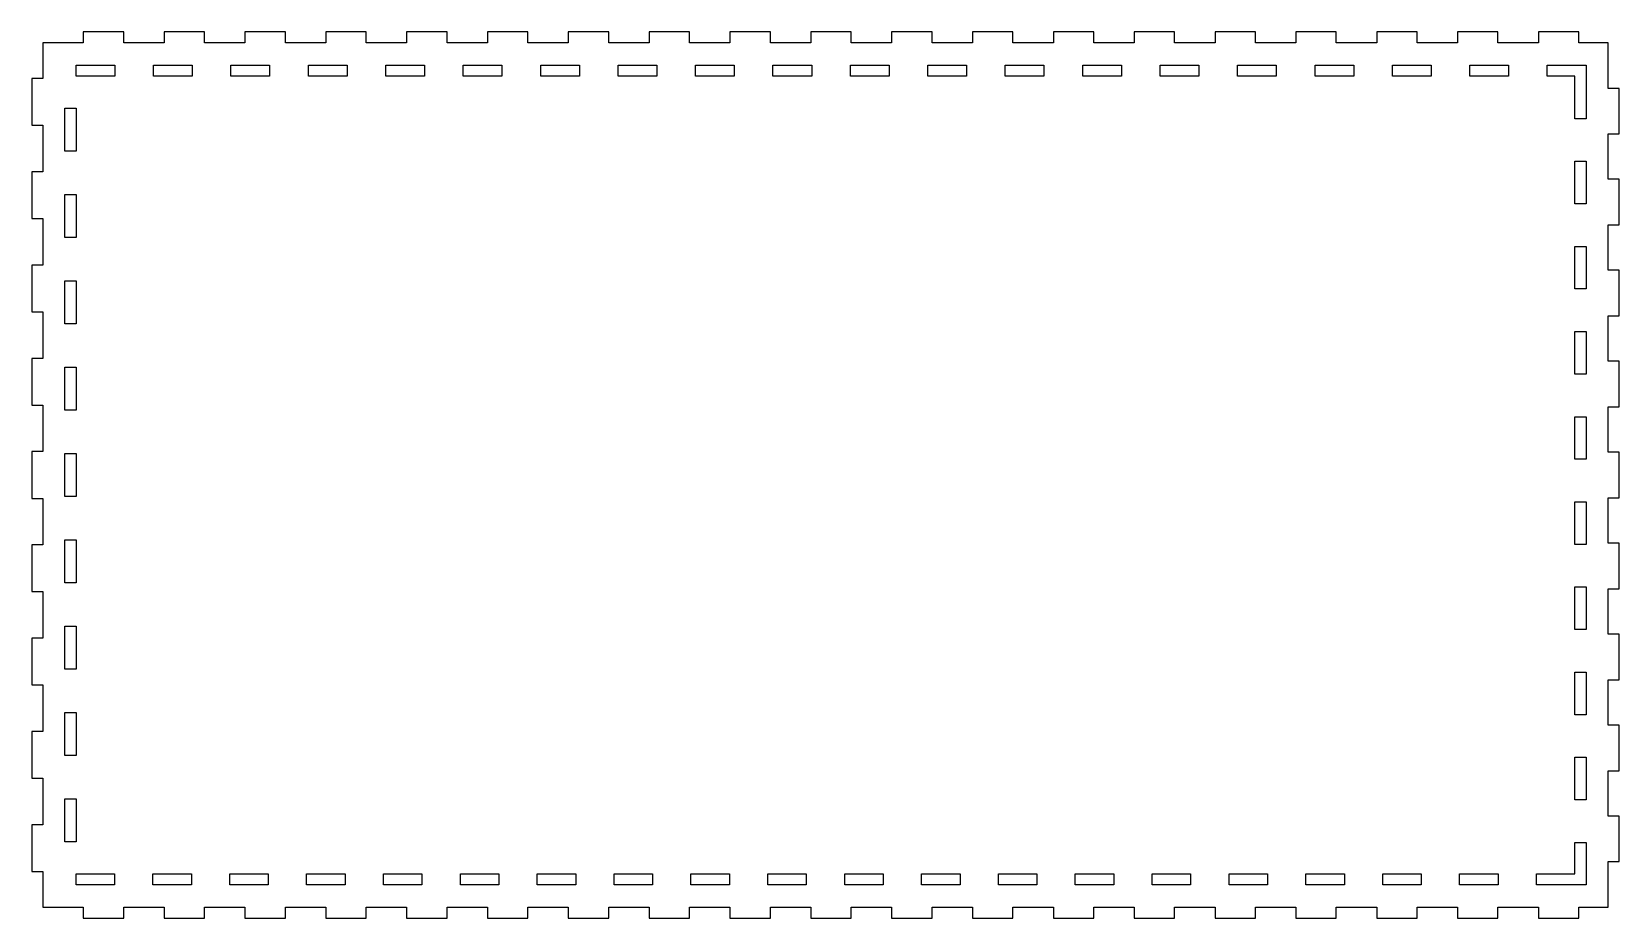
# Model space of a CAD drawing. Header units: millimetres. Extents: x -215 to 215, y -240 to 0.
import ezdxf

# ---------------------------------------------------------------- set-up
doc = ezdxf.new("R2010")
doc.units = ezdxf.units.MM
doc.layers.get('0').update_dxf_attribs({"linetype": 'CONTINUOUS'})

msp = doc.modelspace()

# ---------------------------------------------------------------- linework, layer by layer
for points in [[(-201.05, 0), (-201.05, -3), (-212, -3), (-212, -12.63), (-215, -12.63), (-215, -25.26), (-212, -25.26), (-212, -37.89), (-215, -37.89), (-215, -50.53), (-212, -50.53), (-212, -63.16), (-215, -63.16), (-215, -75.79), (-212, -75.79), (-212, -88.42), (-215, -88.42), (-215, -101.05), (-212, -101.05), (-212, -113.68), (-215, -113.68), (-215, -126.32), (-212, -126.32), (-212, -138.95), (-215, -138.95), (-215, -151.58), (-212, -151.58), (-212, -164.21), (-215, -164.21), (-215, -176.84), (-212, -176.84), (-212, -189.47), (-215, -189.47), (-215, -202.11), (-212, -202.11), (-212, -214.74), (-215, -214.74), (-215, -227.37), (-212, -227.37), (-212, -237), (-201.05, -237), (-201.05, -240), (-190.1, -240), (-190.1, -237), (-179.15, -237), (-179.15, -240), (-168.21, -240), (-168.21, -237), (-157.26, -237), (-157.26, -240), (-146.31, -240), (-146.31, -237), (-135.36, -237), (-135.36, -240), (-124.41, -240), (-124.41, -237), (-113.46, -237), (-113.46, -240), (-102.51, -240), (-102.51, -237), (-91.56, -237), (-91.56, -240), (-80.62, -240), (-80.62, -237), (-69.67, -237), (-69.67, -240), (-58.72, -240), (-58.72, -237), (-47.77, -237), (-47.77, -240), (-36.82, -240), (-36.82, -237), (-25.87, -237), (-25.87, -240), (-14.92, -240), (-14.92, -237), (-3.97, -237), (-3.97, -240), (6.97, -240), (6.97, -237), (17.92, -237), (17.92, -240), (28.87, -240), (28.87, -237), (39.82, -237), (39.82, -240), (50.77, -240), (50.77, -237), (61.72, -237), (61.72, -240), (72.67, -240), (72.67, -237), (83.62, -237), (83.62, -240), (94.56, -240), (94.56, -237), (105.51, -237), (105.51, -240), (116.46, -240), (116.46, -237), (127.41, -237), (127.41, -240), (138.36, -240), (138.36, -237), (149.31, -237), (149.31, -240), (160.26, -240), (160.26, -237), (171.21, -237), (171.21, -240), (182.15, -240), (182.15, -237), (193.1, -237), (193.1, -240), (204.05, -240), (204.05, -237), (212, -237), (212, -224.68), (215, -224.68), (215, -212.37), (212, -212.37), (212, -200.05), (215, -200.05), (215, -187.74), (212, -187.74), (212, -175.42), (215, -175.42), (215, -163.11), (212, -163.11), (212, -150.79), (215, -150.79), (215, -138.47), (212, -138.47), (212, -126.16), (215, -126.16), (215, -113.84), (212, -113.84), (212, -101.53), (215, -101.53), (215, -89.21), (212, -89.21), (212, -76.89), (215, -76.89), (215, -64.58), (212, -64.58), (212, -52.26), (215, -52.26), (215, -39.95), (212, -39.95), (212, -27.63), (215, -27.63), (215, -15.32), (212, -15.32), (212, -3), (204.05, -3), (204.05, 0), (193.1, 0), (193.1, -3), (182.15, -3), (182.15, 0), (171.21, 0), (171.21, -3), (160.26, -3), (160.26, 0), (149.31, 0), (149.31, -3), (138.36, -3), (138.36, 0), (127.41, 0), (127.41, -3), (116.46, -3), (116.46, 0), (105.51, 0), (105.51, -3), (94.56, -3), (94.56, 0), (83.62, 0), (83.62, -3), (72.67, -3), (72.67, 0), (61.72, 0), (61.72, -3), (50.77, -3), (50.77, 0), (39.82, 0), (39.82, -3), (28.87, -3), (28.87, 0), (17.92, 0), (17.92, -3), (6.97, -3), (6.97, 0), (-3.97, 0), (-3.97, -3), (-14.92, -3), (-14.92, 0), (-25.87, 0), (-25.87, -3), (-36.82, -3), (-36.82, 0), (-47.77, 0), (-47.77, -3), (-58.72, -3), (-58.72, 0), (-69.67, 0), (-69.67, -3), (-80.62, -3), (-80.62, 0), (-91.56, 0), (-91.56, -3), (-102.51, -3), (-102.51, 0), (-113.46, 0), (-113.46, -3), (-124.41, -3), (-124.41, 0), (-135.36, 0), (-135.36, -3), (-146.31, -3), (-146.31, 0), (-157.26, 0), (-157.26, -3), (-168.21, -3), (-168.21, 0), (-179.15, 0), (-179.15, -3), (-190.1, -3), (-190.1, 0)], [(-192.51, -12), (-203, -12), (-203, -9), (-192.51, -9)], [(-171.54, -12), (-182.03, -12), (-182.03, -9), (-171.54, -9)], [(-150.56, -12), (-161.05, -12), (-161.05, -9), (-150.56, -9)], [(-129.59, -12), (-140.08, -12), (-140.08, -9), (-129.59, -9)], [(-108.62, -12), (-119.1, -12), (-119.1, -9), (-108.62, -9)], [(-87.64, -12), (-98.13, -12), (-98.13, -9), (-87.64, -9)], [(-66.67, -12), (-77.15, -12), (-77.15, -9), (-66.67, -9)], [(-45.69, -9), (-45.69, -12), (-56.18, -12), (-56.18, -9)], [(-24.72, -9), (-24.72, -12), (-35.21, -12), (-35.21, -9)], [(-3.74, -12), (-14.23, -12), (-14.23, -9), (-3.74, -9)], [(17.23, -9), (17.23, -12), (6.74, -12), (6.74, -9)], [(38.21, -9), (38.21, -12), (27.72, -12), (27.72, -9)], [(59.18, -9), (59.18, -12), (48.69, -12), (48.69, -9)], [(80.15, -12), (69.67, -12), (69.67, -9), (80.15, -9)], [(101.13, -9), (101.13, -12), (90.64, -12), (90.64, -9)], [(122.1, -9), (122.1, -12), (111.62, -12), (111.62, -9)], [(143.08, -9), (143.08, -12), (132.59, -12), (132.59, -9)], [(164.05, -12), (153.56, -12), (153.56, -9), (164.05, -9)], [(185.03, -9), (185.03, -12), (174.54, -12), (174.54, -9)], [(203, -12), (195.51, -12), (195.51, -9), (206, -9), (206, -23.53), (203, -23.53)], [(-206, -32.37), (-206, -20.68), (-203, -20.68), (-203, -32.37)], [(203, -46.58), (203, -35.05), (206, -35.05), (206, -46.58)], [(-206, -44.05), (-203, -44.05), (-203, -55.74), (-206, -55.74)], [(203, -69.63), (203, -58.11), (206, -58.11), (206, -69.63)], [(-206, -67.42), (-203, -67.42), (-203, -79.11), (-206, -79.11)], [(203, -92.68), (203, -81.16), (206, -81.16), (206, -92.68)], [(-206, -90.79), (-203, -90.79), (-203, -102.47), (-206, -102.47)], [(206, -115.74), (203, -115.74), (203, -104.21), (206, -104.21)], [(-206, -125.84), (-206, -114.16), (-203, -114.16), (-203, -125.84)], [(206, -138.79), (203, -138.79), (203, -127.26), (206, -127.26)], [(-206, -137.53), (-203, -137.53), (-203, -149.21), (-206, -149.21)], [(206, -161.84), (203, -161.84), (203, -150.32), (206, -150.32)], [(-206, -172.58), (-206, -160.89), (-203, -160.89), (-203, -172.58)], [(203, -184.89), (203, -173.37), (206, -173.37), (206, -184.89)], [(-206, -195.95), (-206, -184.26), (-203, -184.26), (-203, -195.95)], [(206, -207.95), (203, -207.95), (203, -196.42), (206, -196.42)], [(-206, -219.32), (-206, -207.63), (-203, -207.63), (-203, -219.32)], [(192.59, -228), (203, -228), (203, -219.47), (206, -219.47), (206, -231), (192.59, -231)], [(-203, -231), (-203, -228), (-192.59, -228), (-192.59, -231)], [(-182.18, -231), (-182.18, -228), (-171.77, -228), (-171.77, -231)], [(-161.36, -228), (-150.95, -228), (-150.95, -231), (-161.36, -231)], [(-140.54, -231), (-140.54, -228), (-130.13, -228), (-130.13, -231)], [(-119.72, -231), (-119.72, -228), (-109.31, -228), (-109.31, -231)], [(-98.9, -231), (-98.9, -228), (-88.49, -228), (-88.49, -231)], [(-78.08, -228), (-67.67, -228), (-67.67, -231), (-78.08, -231)], [(-57.26, -231), (-57.26, -228), (-46.85, -228), (-46.85, -231)], [(-36.44, -231), (-36.44, -228), (-26.03, -228), (-26.03, -231)], [(-15.62, -231), (-15.62, -228), (-5.21, -228), (-5.21, -231)], [(5.21, -228), (15.62, -228), (15.62, -231), (5.21, -231)], [(26.03, -231), (26.03, -228), (36.44, -228), (36.44, -231)], [(46.85, -231), (46.85, -228), (57.26, -228), (57.26, -231)], [(67.67, -228), (78.08, -228), (78.08, -231), (67.67, -231)], [(88.49, -228), (98.9, -228), (98.9, -231), (88.49, -231)], [(109.31, -228), (119.72, -228), (119.72, -231), (109.31, -231)], [(130.13, -228), (140.54, -228), (140.54, -231), (130.13, -231)], [(150.95, -228), (161.36, -228), (161.36, -231), (150.95, -231)], [(171.77, -228), (182.18, -228), (182.18, -231), (171.77, -231)]]:
    msp.add_lwpolyline(points, close=True)

doc.saveas('drawing.dxf')
